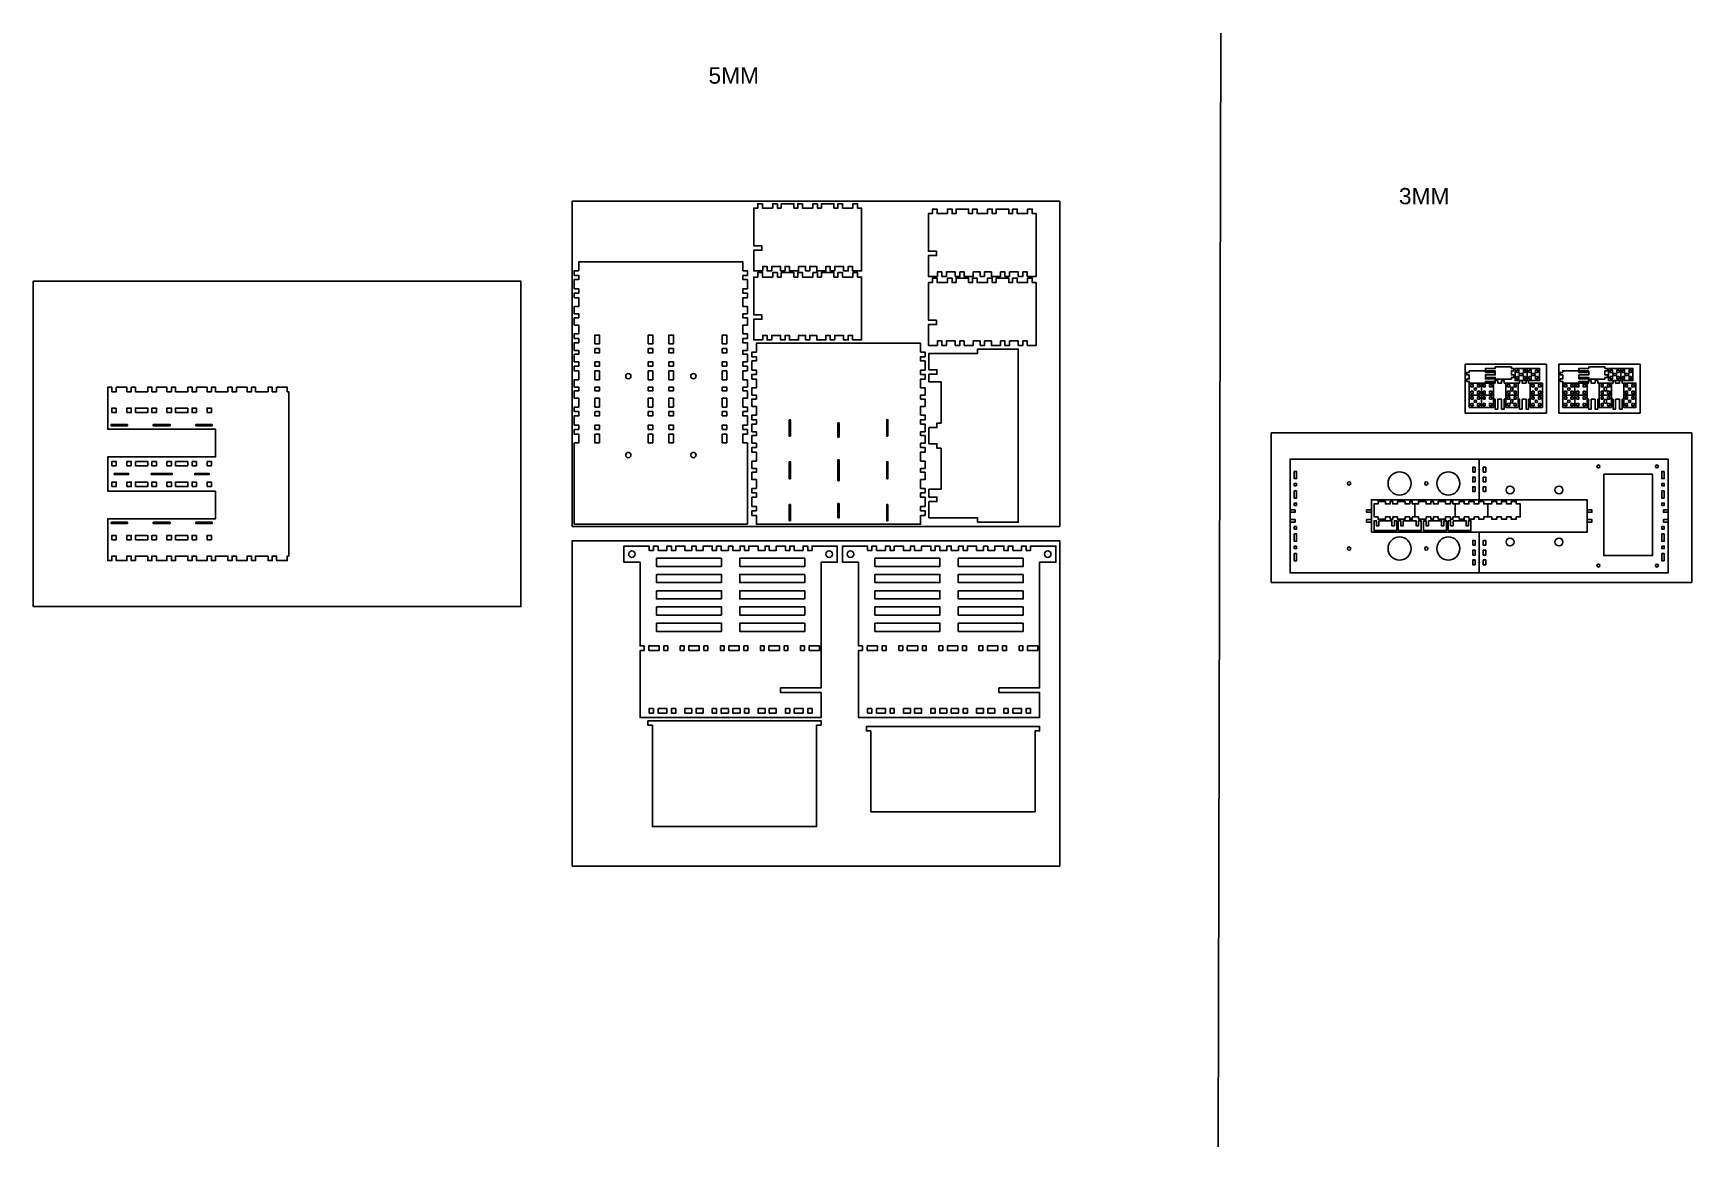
# Model space of a CAD drawing. Header units: millimetres. Extents: x 196 to 2236, y -345 to 1024.
import ezdxf

# ---------------------------------------------------------------- set-up
doc = ezdxf.new("R2010")
doc.units = ezdxf.units.MM
doc.styles.get("Standard").update_dxf_attribs({"font": 'arial.ttf'})

msp = doc.modelspace()

# ---------------------------------------------------------------- linework, layer by layer
for p, q in [((1656.7, 1024.1), (1653.5, -345.1)), ((2236.1, 532.8), (1718.6, 532.8)), ((1718.6, 532.8), (1718.6, 348.6)), ((2236.1, 348.6), (2236.1, 532.8)), ((341.9, 492.2), (341.9, 497.7)), ((341.9, 497.7), (347.3, 497.7)), ((341.9, 492.2), (347.3, 492.2)), ((347.3, 497.7), (347.3, 492.2)), ((360.4, 492.2), (360.4, 497.7)), ((370.9, 492.2), (370.9, 497.7)), ((370.9, 497.7), (386.1, 497.7)), ((370.9, 492.2), (386.1, 492.2)), ((386.1, 497.7), (386.1, 492.2)), ((391.2, 492.2), (391.2, 497.7)), ((391.2, 497.7), (396.6, 497.7)), ((391.2, 492.2), (396.6, 492.2)), ((396.6, 497.7), (396.6, 492.2)), ((409.7, 492.2), (409.7, 497.7)), ((1974.6, 450.5), (1974.6, 500.5)), ((1895.2, 429.4), (1895.2, 445.4)), ((1945.1, 445.4), (1945.1, 429.4)), ((1985.1, 429.4), (1985.1, 445.4)), ((1974.6, 360.5), (1974.6, 410.5)), ((1718.6, 348.6), (2236.1, 348.6))]:
    msp.add_line(p, q)
for points in [[(858.7, 417.6), (1458.7, 417.6), (1458.7, 817.6), (858.7, 817.6)], [(1092.2, 762.8), (1092.2, 757.3), (1082.2, 757.3), (1082.2, 731.8), (1093.3, 731.8), (1093.3, 737.3), (1098.6, 737.3), (1098.6, 731.8), (1104.3, 731.8), (1104.3, 737.3), (1115.1, 737.3), (1115.1, 731.8), (1120.8, 731.8), (1120.8, 737.3), (1126.1, 737.3), (1126.1, 731.8), (1137.3, 731.8), (1137.3, 737.3), (1145.9, 737.3), (1145.9, 731.8), (1151.1, 731.8), (1151.1, 737.3), (1159.7, 737.3), (1159.7, 731.8), (1170.9, 731.8), (1170.9, 737.3), (1176.2, 737.3), (1176.2, 731.8), (1181.9, 731.8), (1181.9, 737.3), (1192.7, 737.3), (1192.7, 731.8), (1198.4, 731.8), (1198.4, 737.3), (1203.7, 737.3), (1203.7, 731.8), (1214.8, 731.8), (1214.8, 809), (1209.9, 809), (1209.9, 814.5), (1204.2, 814.5), (1204.2, 809), (1191.4, 809), (1191.4, 814.5), (1185.7, 814.5), (1185.7, 809), (1180.9, 809), (1180.9, 814.5), (1165.4, 814.5), (1165.4, 809), (1160.6, 809), (1160.6, 814.5), (1154.9, 814.5), (1154.9, 809), (1142.1, 809), (1142.1, 814.5), (1136.4, 814.5), (1136.4, 809), (1131.6, 809), (1131.6, 814.5), (1116.1, 814.5), (1116.1, 809), (1111.3, 809), (1111.3, 814.5), (1105.6, 814.5), (1105.6, 809), (1092.8, 809), (1092.8, 814.5), (1087.1, 814.5), (1087.1, 809), (1082.2, 809), (1082.2, 762.8)], [(1307.1, 756.1), (1307.1, 750.6), (1297.1, 750.6), (1297.1, 725.1), (1308.2, 725.1), (1308.2, 730.6), (1313.5, 730.6), (1313.5, 725.1), (1319.2, 725.1), (1319.2, 730.6), (1330, 730.6), (1330, 725.1), (1335.7, 725.1), (1335.7, 730.6), (1341, 730.6), (1341, 725.1), (1352.2, 725.1), (1352.2, 730.6), (1360.8, 730.6), (1360.8, 725.1), (1366, 725.1), (1366, 730.6), (1374.6, 730.6), (1374.6, 725.1), (1385.8, 725.1), (1385.8, 730.6), (1391.1, 730.6), (1391.1, 725.1), (1396.8, 725.1), (1396.8, 730.6), (1407.6, 730.6), (1407.6, 725.1), (1413.3, 725.1), (1413.3, 730.6), (1418.6, 730.6), (1418.6, 725.1), (1429.7, 725.1), (1429.7, 802.3), (1424.8, 802.3), (1424.8, 807.8), (1419.1, 807.8), (1419.1, 802.3), (1406.3, 802.3), (1406.3, 807.8), (1400.6, 807.8), (1400.6, 802.3), (1395.8, 802.3), (1395.8, 807.8), (1380.3, 807.8), (1380.3, 802.3), (1375.5, 802.3), (1375.5, 807.8), (1369.8, 807.8), (1369.8, 802.3), (1357, 802.3), (1357, 807.8), (1351.3, 807.8), (1351.3, 802.3), (1346.5, 802.3), (1346.5, 807.8), (1331, 807.8), (1331, 802.3), (1326.2, 802.3), (1326.2, 807.8), (1320.5, 807.8), (1320.5, 802.3), (1307.7, 802.3), (1307.7, 807.8), (1302, 807.8), (1302, 802.3), (1297.1, 802.3), (1297.1, 756.1)], [(1074.4, 420.4), (1074.4, 520.4), (1068.9, 520.4), (1068.9, 531.3), (1074.4, 531.3), (1074.4, 537), (1068.9, 537), (1068.9, 542.3), (1074.4, 542.3), (1074.4, 553.5), (1068.9, 553.5), (1068.9, 558.8), (1074.4, 558.8), (1074.4, 564.5), (1068.9, 564.5), (1068.9, 575.3), (1074.4, 575.3), (1074.4, 584.3), (1068.9, 584.3), (1068.9, 589.1), (1074.4, 589.1), (1074.4, 598.1), (1068.9, 598.1), (1068.9, 608.9), (1074.4, 608.9), (1074.4, 614.6), (1068.9, 614.6), (1068.9, 619.9), (1074.4, 619.9), (1074.4, 629.3), (1068.9, 629.3), (1068.9, 634.1), (1074.4, 634.1), (1074.4, 643.5), (1068.9, 643.5), (1068.9, 648.8), (1074.4, 648.8), (1074.4, 654.5), (1068.9, 654.5), (1068.9, 665.3), (1074.4, 665.3), (1074.4, 674.3), (1068.9, 674.3), (1068.9, 679.1), (1074.4, 679.1), (1074.4, 688.1), (1068.9, 688.1), (1068.9, 698.9), (1074.4, 698.9), (1074.4, 704.6), (1068.9, 704.6), (1068.9, 709.9), (1074.4, 709.9), (1074.4, 721.1), (1068.9, 721.1), (1068.9, 726.4), (1074.4, 726.4), (1074.4, 732.1), (1068.9, 732.1), (1068.9, 743), (866.9, 743), (866.9, 732.1), (861.4, 732.1), (861.4, 726.4), (866.9, 726.4), (866.9, 721.1), (861.4, 721.1), (861.4, 709.9), (866.9, 709.9), (866.9, 704.6), (861.4, 704.6), (861.4, 698.9), (866.9, 698.9), (866.9, 688.1), (861.4, 688.1), (861.4, 679.1), (866.9, 679.1), (866.9, 674.3), (861.4, 674.3), (861.4, 665.3), (866.9, 665.3), (866.9, 654.5), (861.4, 654.5), (861.4, 648.8), (866.9, 648.8), (866.9, 643.5), (861.4, 643.5), (861.4, 634.1), (866.9, 634.1), (866.9, 629.3), (861.4, 629.3), (861.4, 619.9), (866.9, 619.9), (866.9, 614.6), (861.4, 614.6), (861.4, 608.9), (866.9, 608.9), (866.9, 598.1), (861.4, 598.1), (861.4, 589.1), (866.9, 589.1), (866.9, 584.3), (861.4, 584.3), (861.4, 575.3), (866.9, 575.3), (866.9, 564.5), (861.4, 564.5), (861.4, 558.8), (866.9, 558.8), (866.9, 553.5), (861.4, 553.5), (861.4, 542.3), (866.9, 542.3), (866.9, 537), (861.4, 537), (861.4, 531.3), (866.9, 531.3), (866.9, 520.4), (861.4, 520.4), (861.4, 420.4)], [(195.8, 319.2), (795.8, 319.2), (795.8, 719.2), (195.8, 719.2)], [(1092.2, 678), (1092.2, 672.5), (1082.2, 672.5), (1082.2, 647), (1093.3, 647), (1093.3, 652.5), (1098.6, 652.5), (1098.6, 647), (1104.3, 647), (1104.3, 652.5), (1115.1, 652.5), (1115.1, 647), (1120.8, 647), (1120.8, 652.5), (1126.1, 652.5), (1126.1, 647), (1137.3, 647), (1137.3, 652.5), (1145.9, 652.5), (1145.9, 647), (1151.1, 647), (1151.1, 652.5), (1159.7, 652.5), (1159.7, 647), (1170.9, 647), (1170.9, 652.5), (1176.2, 652.5), (1176.2, 647), (1181.9, 647), (1181.9, 652.5), (1192.7, 652.5), (1192.7, 647), (1198.4, 647), (1198.4, 652.5), (1203.7, 652.5), (1203.7, 647), (1214.8, 647), (1214.8, 724.2), (1209.9, 724.2), (1209.9, 729.7), (1204.2, 729.7), (1204.2, 724.2), (1191.4, 724.2), (1191.4, 729.7), (1185.7, 729.7), (1185.7, 724.2), (1180.9, 724.2), (1180.9, 729.7), (1165.4, 729.7), (1165.4, 724.2), (1160.6, 724.2), (1160.6, 729.7), (1154.9, 729.7), (1154.9, 724.2), (1142.1, 724.2), (1142.1, 729.7), (1136.4, 729.7), (1136.4, 724.2), (1131.6, 724.2), (1131.6, 729.7), (1116.1, 729.7), (1116.1, 724.2), (1111.3, 724.2), (1111.3, 729.7), (1105.6, 729.7), (1105.6, 724.2), (1092.8, 724.2), (1092.8, 729.7), (1087.1, 729.7), (1087.1, 724.2), (1082.2, 724.2), (1082.2, 678)], [(1307.1, 671.3), (1307.1, 665.8), (1297.1, 665.8), (1297.1, 640.3), (1308.2, 640.3), (1308.2, 645.8), (1313.5, 645.8), (1313.5, 640.3), (1319.2, 640.3), (1319.2, 645.8), (1330, 645.8), (1330, 640.3), (1335.7, 640.3), (1335.7, 645.8), (1341, 645.8), (1341, 640.3), (1352.2, 640.3), (1352.2, 645.8), (1360.8, 645.8), (1360.8, 640.3), (1366, 640.3), (1366, 645.8), (1374.6, 645.8), (1374.6, 640.3), (1385.8, 640.3), (1385.8, 645.8), (1391.1, 645.8), (1391.1, 640.3), (1396.8, 640.3), (1396.8, 645.8), (1407.6, 645.8), (1407.6, 640.3), (1413.3, 640.3), (1413.3, 645.8), (1418.6, 645.8), (1418.6, 640.3), (1429.7, 640.3), (1429.7, 717.5), (1424.8, 717.5), (1424.8, 723), (1419.1, 723), (1419.1, 717.5), (1406.3, 717.5), (1406.3, 723), (1400.6, 723), (1400.6, 717.5), (1395.8, 717.5), (1395.8, 723), (1380.3, 723), (1380.3, 717.5), (1375.5, 717.5), (1375.5, 723), (1369.8, 723), (1369.8, 717.5), (1357, 717.5), (1357, 723), (1351.3, 723), (1351.3, 717.5), (1346.5, 717.5), (1346.5, 723), (1331, 723), (1331, 717.5), (1326.2, 717.5), (1326.2, 723), (1320.5, 723), (1320.5, 717.5), (1307.7, 717.5), (1307.7, 723), (1302, 723), (1302, 717.5), (1297.1, 717.5), (1297.1, 671.3)], [(886.9, 642.1), (892.4, 642.1), (892.4, 653), (886.9, 653)], [(952.4, 642.1), (957.9, 642.1), (957.9, 653), (952.4, 653)], [(977.9, 642.1), (983.4, 642.1), (983.4, 653), (977.9, 653)], [(1043.4, 642.1), (1048.9, 642.1), (1048.9, 653), (1043.4, 653)], [(886.9, 636.4), (892.4, 636.4), (892.4, 631.1), (886.9, 631.1)], [(952.4, 636.4), (957.9, 636.4), (957.9, 631.1), (952.4, 631.1)], [(977.9, 636.4), (983.4, 636.4), (983.4, 631.1), (977.9, 631.1)], [(1043.4, 636.4), (1048.9, 636.4), (1048.9, 631.1), (1043.4, 631.1)], [(1293, 431.3), (1287.5, 431.3), (1287.5, 420.4), (1085.5, 420.4), (1085.5, 431.3), (1080, 431.3), (1080, 437), (1085.5, 437), (1085.5, 442.3), (1080, 442.3), (1080, 453.5), (1085.5, 453.5), (1085.5, 458.8), (1080, 458.8), (1080, 464.5), (1085.5, 464.5), (1085.5, 475.3), (1080, 475.3), (1080, 484.3), (1085.5, 484.3), (1085.5, 489.1), (1080, 489.1), (1080, 498.1), (1085.5, 498.1), (1085.5, 508.9), (1080, 508.9), (1080, 514.6), (1085.5, 514.6), (1085.5, 519.9), (1080, 519.9), (1080, 529.3), (1085.5, 529.3), (1085.5, 534.1), (1080, 534.1), (1080, 543.5), (1085.5, 543.5), (1085.5, 548.8), (1080, 548.8), (1080, 554.5), (1085.5, 554.5), (1085.5, 565.3), (1080, 565.3), (1080, 574.3), (1085.5, 574.3), (1085.5, 579.1), (1080, 579.1), (1080, 588.1), (1085.5, 588.1), (1085.5, 598.9), (1080, 598.9), (1080, 604.6), (1085.5, 604.6), (1085.5, 609.9), (1080, 609.9), (1080, 621.1), (1085.5, 621.1), (1085.5, 626.4), (1080, 626.4), (1080, 632.1), (1085.5, 632.1), (1085.5, 643), (1287.5, 643), (1287.5, 632.1), (1293, 632.1), (1293, 626.4), (1287.5, 626.4), (1287.5, 621.1), (1293, 621.1), (1293, 609.9), (1287.5, 609.9), (1287.5, 604.6), (1293, 604.6), (1293, 598.9), (1287.5, 598.9), (1287.5, 588.1), (1293, 588.1), (1293, 579.1), (1287.5, 579.1), (1287.5, 574.3), (1293, 574.3), (1293, 565.3), (1287.5, 565.3), (1287.5, 554.5), (1293, 554.5), (1293, 548.8), (1287.5, 548.8), (1287.5, 543.5), (1293, 543.5), (1293, 534.1), (1287.5, 534.1), (1287.5, 529.3), (1293, 529.3), (1293, 519.9), (1287.5, 519.9), (1287.5, 514.6), (1293, 514.6), (1293, 508.9), (1287.5, 508.9), (1287.5, 498.1), (1293, 498.1), (1293, 489.1), (1287.5, 489.1), (1287.5, 484.3), (1293, 484.3), (1293, 475.3), (1287.5, 475.3), (1287.5, 464.5), (1293, 464.5), (1293, 458.8), (1287.5, 458.8), (1287.5, 453.5), (1293, 453.5), (1293, 442.3), (1287.5, 442.3), (1287.5, 437), (1293, 437)], [(1297.6, 539.3), (1297.6, 519.3), (1307.6, 519.3), (1307.6, 513.8), (1312.6, 513.8), (1312.6, 463.3), (1297.6, 463.3), (1297.6, 453.8), (1307.6, 453.8), (1307.6, 448.3), (1297.6, 448.3), (1297.6, 428.3), (1357.6, 428.3), (1357.6, 422.8), (1407.6, 422.8), (1407.6, 635.8), (1357.6, 635.8), (1357.6, 630.3), (1297.6, 630.3), (1297.6, 610.3), (1307.6, 610.3), (1307.6, 604.8), (1297.6, 604.8), (1297.6, 595.3), (1312.6, 595.3), (1312.6, 544.8), (1307.6, 544.8), (1307.6, 539.3)], [(886.9, 619.9), (892.4, 619.9), (892.4, 614.6), (886.9, 614.6)], [(952.4, 619.9), (957.9, 619.9), (957.9, 614.6), (952.4, 614.6)], [(977.9, 619.9), (983.4, 619.9), (983.4, 614.6), (977.9, 614.6)], [(1043.4, 619.9), (1048.9, 619.9), (1048.9, 614.6), (1043.4, 614.6)], [(2057.3, 617.1), (2057.3, 557.1), (1957.3, 557.1), (1957.3, 617.1)], [(2017.3, 608.8), (2017.3, 611.9), (2014.3, 611.9), (2014.3, 613.9), (1994.3, 613.9), (1994.3, 611.9), (1982.3, 611.9), (1982.3, 608.8), (1994.3, 608.8), (1994.3, 603.9), (1982.3, 603.9), (1982.3, 600.8), (1994.3, 600.8), (1994.3, 598.9), (2014.3, 598.9), (2014.3, 600.8), (2017.3, 600.8), (2017.3, 603.9), (2014.3, 603.9), (2014.3, 608.8)], [(2172.4, 617.1), (2172.4, 557.1), (2072.4, 557.1), (2072.4, 617.1)], [(2132.3, 608.8), (2132.3, 611.9), (2129.3, 611.9), (2129.3, 613.9), (2109.3, 613.9), (2109.3, 611.9), (2097.3, 611.9), (2097.3, 608.8), (2109.3, 608.8), (2109.3, 603.9), (2097.3, 603.9), (2097.3, 600.8), (2109.3, 600.8), (2109.3, 598.9), (2129.3, 598.9), (2129.3, 600.8), (2132.3, 600.8), (2132.3, 603.9), (2129.3, 603.9), (2129.3, 608.8)], [(886.9, 608.9), (892.4, 608.9), (892.4, 598.1), (886.9, 598.1)], [(952.4, 608.9), (957.9, 608.9), (957.9, 598.1), (952.4, 598.1)], [(977.9, 608.9), (983.4, 608.9), (983.4, 598.1), (977.9, 598.1)], [(1043.4, 608.9), (1048.9, 608.9), (1048.9, 598.1), (1043.4, 598.1)], [(1959.3, 599.1), (1959.3, 595.9), (1962.3, 595.9), (1962.3, 594), (1982.3, 594), (1982.3, 595.9), (1994.3, 595.9), (1994.3, 599.1), (1982.3, 599.1), (1982.3, 603.9), (1994.3, 603.9), (1994.3, 607.1), (1982.3, 607.1), (1982.3, 609), (1962.3, 609), (1962.3, 607.1), (1959.3, 607.1), (1959.3, 603.9), (1962.3, 603.9), (1962.3, 599.1)], [(1962.3, 594), (1962.3, 579), (1977.3, 579), (1977.3, 594)], [(1964.3, 589.2), (1964.3, 592), (1967.1, 592), (1967.1, 589.2)], [(1975.2, 592), (1975.2, 589.2), (1972.4, 589.2), (1972.4, 592)], [(1977.3, 594), (1977.3, 579), (1992.3, 579), (1992.3, 594)], [(1979.3, 589.2), (1979.3, 592), (1982.1, 592), (1982.1, 589.2)], [(1990.2, 592), (1990.2, 589.2), (1987.4, 589.2), (1987.4, 592)], [(1997.3, 597), (1994.2, 597), (1994.2, 594), (1992.3, 594), (1992.3, 574), (1994.2, 574), (1994.2, 562), (1997.3, 562), (1997.3, 574), (2002.2, 574), (2002.2, 562), (2005.3, 562), (2005.3, 574), (2007.3, 574), (2007.3, 594), (2005.3, 594), (2005.3, 597), (2002.2, 597), (2002.2, 594), (1997.3, 594)], [(2007.3, 579), (2022.3, 579), (2022.3, 594), (2007.3, 594)], [(2012.1, 589.2), (2009.3, 589.2), (2009.3, 592), (2012.1, 592)], [(2017.4, 592), (2020.2, 592), (2020.2, 589.2), (2017.4, 589.2)], [(2018.7, 612), (2018.7, 597), (2033.7, 597), (2033.7, 612)], [(2020.7, 610), (2023.5, 610), (2023.5, 607.1), (2020.7, 607.1)], [(2020.7, 601.9), (2023.5, 601.9), (2023.5, 599.1), (2020.7, 599.1)], [(2027.3, 597), (2024.2, 597), (2024.2, 594), (2022.3, 594), (2022.3, 574), (2024.2, 574), (2024.2, 562), (2027.3, 562), (2027.3, 574), (2032.2, 574), (2032.2, 562), (2035.3, 562), (2035.3, 574), (2037.3, 574), (2037.3, 594), (2035.3, 594), (2035.3, 597), (2032.2, 597), (2032.2, 594), (2027.3, 594)], [(2028.9, 607.1), (2028.9, 610), (2031.6, 610), (2031.6, 607.1)], [(2031.6, 601.9), (2031.6, 599.1), (2028.9, 599.1), (2028.9, 601.9)], [(2033.7, 612), (2033.7, 597), (2048.7, 597), (2048.7, 612)], [(2035.7, 610), (2038.5, 610), (2038.5, 607.1), (2035.7, 607.1)], [(2035.7, 601.9), (2038.5, 601.9), (2038.5, 599.1), (2035.7, 599.1)], [(2037.3, 594), (2037.3, 579), (2052.3, 579), (2052.3, 594)], [(2039.3, 589.2), (2039.3, 592), (2042.1, 592), (2042.1, 589.2)], [(2043.9, 607.1), (2043.9, 610), (2046.6, 610), (2046.6, 607.1)], [(2046.6, 601.9), (2046.6, 599.1), (2043.9, 599.1), (2043.9, 601.9)], [(2050.2, 592), (2050.2, 589.2), (2047.4, 589.2), (2047.4, 592)], [(2074.3, 599.1), (2074.3, 595.9), (2077.3, 595.9), (2077.3, 594), (2097.3, 594), (2097.3, 595.9), (2109.3, 595.9), (2109.3, 599.1), (2097.3, 599.1), (2097.3, 603.9), (2109.3, 603.9), (2109.3, 607.1), (2097.3, 607.1), (2097.3, 609), (2077.3, 609), (2077.3, 607.1), (2074.3, 607.1), (2074.3, 603.9), (2077.3, 603.9), (2077.3, 599.1)], [(2077.3, 594), (2077.3, 579), (2092.3, 579), (2092.3, 594)], [(2079.4, 589.2), (2079.4, 592), (2082.2, 592), (2082.2, 589.2)], [(2090.3, 592), (2090.3, 589.2), (2087.4, 589.2), (2087.4, 592)], [(2092.3, 594), (2092.3, 579), (2107.3, 579), (2107.3, 594)], [(2094.4, 589.2), (2094.4, 592), (2097.2, 592), (2097.2, 589.2)], [(2105.3, 592), (2105.3, 589.2), (2102.4, 589.2), (2102.4, 592)], [(2112.4, 597), (2109.2, 597), (2109.2, 594), (2107.3, 594), (2107.3, 574), (2109.2, 574), (2109.2, 562), (2112.4, 562), (2112.4, 574), (2117.2, 574), (2117.2, 562), (2120.4, 562), (2120.4, 574), (2122.3, 574), (2122.3, 594), (2120.4, 594), (2120.4, 597), (2117.2, 597), (2117.2, 594), (2112.4, 594)], [(2122.3, 579), (2137.3, 579), (2137.3, 594), (2122.3, 594)], [(2127.2, 589.2), (2124.4, 589.2), (2124.4, 592), (2127.2, 592)], [(2132.4, 592), (2135.3, 592), (2135.3, 589.2), (2132.4, 589.2)], [(2133.7, 612), (2133.7, 597), (2148.7, 597), (2148.7, 612)], [(2135.8, 610), (2138.5, 610), (2138.5, 607.1), (2135.8, 607.1)], [(2135.8, 601.9), (2138.5, 601.9), (2138.5, 599.1), (2135.8, 599.1)], [(2142.4, 597), (2139.2, 597), (2139.2, 594), (2137.3, 594), (2137.3, 574), (2139.2, 574), (2139.2, 562), (2142.4, 562), (2142.4, 574), (2147.2, 574), (2147.2, 562), (2150.4, 562), (2150.4, 574), (2152.3, 574), (2152.3, 594), (2150.4, 594), (2150.4, 597), (2147.2, 597), (2147.2, 594), (2142.4, 594)], [(2143.9, 607.1), (2143.9, 610), (2146.7, 610), (2146.7, 607.1)], [(2146.7, 601.9), (2146.7, 599.1), (2143.9, 599.1), (2143.9, 601.9)], [(2148.7, 612), (2148.7, 597), (2163.7, 597), (2163.7, 612)], [(2150.8, 610), (2153.5, 610), (2153.5, 607.1), (2150.8, 607.1)], [(2150.8, 601.9), (2153.5, 601.9), (2153.5, 599.1), (2150.8, 599.1)], [(2152.3, 594), (2152.3, 579), (2167.3, 579), (2167.3, 594)], [(2154.4, 589.2), (2154.4, 592), (2157.2, 592), (2157.2, 589.2)], [(2158.9, 607.1), (2158.9, 610), (2161.7, 610), (2161.7, 607.1)], [(2161.7, 601.9), (2161.7, 599.1), (2158.9, 599.1), (2158.9, 601.9)], [(2165.3, 592), (2165.3, 589.2), (2162.4, 589.2), (2162.4, 592)], [(420.1, 461.2), (287.5, 461.2), (287.5, 503.2), (420.1, 503.2), (420.1, 537.2), (287.5, 537.2), (287.5, 588.7), (292.6, 588.7), (292.6, 583.2), (298, 583.2), (298, 588.7), (311.1, 588.7), (311.1, 583.2), (316.5, 583.2), (316.5, 588.7), (321.6, 588.7), (321.6, 583.2), (336.8, 583.2), (336.8, 588.7), (341.9, 588.7), (341.9, 583.2), (347.3, 583.2), (347.3, 588.7), (360.4, 588.7), (360.4, 583.2), (365.8, 583.2), (365.8, 588.7), (370.9, 588.7), (370.9, 583.2), (386.1, 583.2), (386.1, 588.7), (391.2, 588.7), (391.2, 583.2), (396.6, 583.2), (396.6, 588.7), (409.7, 588.7), (409.7, 583.2), (415.1, 583.2), (415.1, 588.7), (420.1, 588.7), (420.1, 583.2), (435.4, 583.2), (435.4, 588.7), (440.5, 588.7), (440.5, 583.2), (445.9, 583.2), (445.9, 588.7), (459, 588.7), (459, 583.2), (464.4, 583.2), (464.4, 588.7), (469.4, 588.7), (469.4, 583.2), (484.7, 583.2), (484.7, 588.7), (489.8, 588.7), (489.8, 583.2), (495.2, 583.2), (495.2, 588.7), (508.3, 588.7), (508.3, 583.2), (510.1, 583.2), (510.1, 381.2), (508.3, 381.2), (508.3, 375.7), (495.2, 375.7), (495.2, 381.2), (489.8, 381.2), (489.8, 375.7), (484.7, 375.7), (484.7, 381.2), (469.4, 381.2), (469.4, 375.7), (464.4, 375.7), (464.4, 381.2), (459, 381.2), (459, 375.7), (445.9, 375.7), (445.9, 381.2), (440.5, 381.2), (440.5, 375.7), (435.4, 375.7), (435.4, 381.2), (420.1, 381.2), (420.1, 375.7), (415.1, 375.7), (415.1, 381.2), (409.7, 381.2), (409.7, 375.7), (396.6, 375.7), (396.6, 381.2), (391.2, 381.2), (391.2, 375.7), (386.1, 375.7), (386.1, 381.2), (370.9, 381.2), (370.9, 375.7), (365.8, 375.7), (365.8, 381.2), (360.4, 381.2), (360.4, 375.7), (347.3, 375.7), (347.3, 381.2), (341.9, 381.2), (341.9, 375.7), (336.8, 375.7), (336.8, 381.2), (321.6, 381.2), (321.6, 375.7), (316.5, 375.7), (316.5, 381.2), (311.1, 381.2), (311.1, 375.7), (298, 375.7), (298, 381.2), (292.6, 381.2), (292.6, 375.7), (287.5, 375.7), (287.5, 427.2), (420.1, 427.2)], [(886.9, 589.1), (892.4, 589.1), (892.4, 584.3), (886.9, 584.3)], [(886.9, 564.5), (892.4, 564.5), (892.4, 575.3), (886.9, 575.3)], [(952.4, 589.1), (957.9, 589.1), (957.9, 584.3), (952.4, 584.3)], [(952.4, 564.5), (957.9, 564.5), (957.9, 575.3), (952.4, 575.3)], [(977.9, 589.1), (983.4, 589.1), (983.4, 584.3), (977.9, 584.3)], [(977.9, 564.5), (983.4, 564.5), (983.4, 575.3), (977.9, 575.3)], [(1043.4, 589.1), (1048.9, 589.1), (1048.9, 584.3), (1043.4, 584.3)], [(1043.4, 564.5), (1048.9, 564.5), (1048.9, 575.3), (1043.4, 575.3)], [(1962.3, 579), (1962.3, 564), (1977.3, 564), (1977.3, 579)], [(1964.3, 583.8), (1967.1, 583.8), (1967.1, 581.1), (1964.3, 581.1)], [(1964.3, 574.2), (1964.3, 577), (1967.1, 577), (1967.1, 574.2)], [(1972.4, 583.8), (1975.2, 583.8), (1975.2, 581.1), (1972.4, 581.1)], [(1975.2, 577), (1975.2, 574.2), (1972.4, 574.2), (1972.4, 577)], [(1977.3, 579), (1977.3, 564), (1992.3, 564), (1992.3, 579)], [(1979.3, 583.8), (1982.1, 583.8), (1982.1, 581.1), (1979.3, 581.1)], [(1979.3, 574.2), (1979.3, 577), (1982.1, 577), (1982.1, 574.2)], [(1987.4, 583.8), (1990.2, 583.8), (1990.2, 581.1), (1987.4, 581.1)], [(1990.2, 577), (1990.2, 574.2), (1987.4, 574.2), (1987.4, 577)], [(2007.3, 564), (2022.3, 564), (2022.3, 579), (2007.3, 579)], [(2009.3, 581.1), (2009.3, 583.8), (2012.1, 583.8), (2012.1, 581.1)], [(2012.1, 574.2), (2009.3, 574.2), (2009.3, 577), (2012.1, 577)], [(2017.4, 581.1), (2017.4, 583.8), (2020.2, 583.8), (2020.2, 581.1)], [(2017.4, 577), (2020.2, 577), (2020.2, 574.2), (2017.4, 574.2)], [(2037.3, 579), (2037.3, 564), (2052.3, 564), (2052.3, 579)], [(2039.3, 583.8), (2042.1, 583.8), (2042.1, 581.1), (2039.3, 581.1)], [(2039.3, 574.2), (2039.3, 577), (2042.1, 577), (2042.1, 574.2)], [(2047.4, 583.8), (2050.2, 583.8), (2050.2, 581.1), (2047.4, 581.1)], [(2050.2, 577), (2050.2, 574.2), (2047.4, 574.2), (2047.4, 577)], [(2077.3, 579), (2077.3, 564), (2092.3, 564), (2092.3, 579)], [(2079.4, 583.8), (2082.2, 583.8), (2082.2, 581.1), (2079.4, 581.1)], [(2079.4, 574.2), (2079.4, 577), (2082.2, 577), (2082.2, 574.2)], [(2087.4, 583.8), (2090.3, 583.8), (2090.3, 581.1), (2087.4, 581.1)], [(2090.3, 577), (2090.3, 574.2), (2087.4, 574.2), (2087.4, 577)], [(2092.3, 579), (2092.3, 564), (2107.3, 564), (2107.3, 579)], [(2094.4, 583.8), (2097.2, 583.8), (2097.2, 581.1), (2094.4, 581.1)], [(2094.4, 574.2), (2094.4, 577), (2097.2, 577), (2097.2, 574.2)], [(2102.4, 583.8), (2105.3, 583.8), (2105.3, 581.1), (2102.4, 581.1)], [(2105.3, 577), (2105.3, 574.2), (2102.4, 574.2), (2102.4, 577)], [(2122.3, 564), (2137.3, 564), (2137.3, 579), (2122.3, 579)], [(2124.4, 581.1), (2124.4, 583.8), (2127.2, 583.8), (2127.2, 581.1)], [(2127.2, 574.2), (2124.4, 574.2), (2124.4, 577), (2127.2, 577)], [(2132.4, 581.1), (2132.4, 583.8), (2135.3, 583.8), (2135.3, 581.1)], [(2132.4, 577), (2135.3, 577), (2135.3, 574.2), (2132.4, 574.2)], [(2152.3, 579), (2152.3, 564), (2167.3, 564), (2167.3, 579)], [(2154.4, 583.8), (2157.2, 583.8), (2157.2, 581.1), (2154.4, 581.1)], [(2154.4, 574.2), (2154.4, 577), (2157.2, 577), (2157.2, 574.2)], [(2162.4, 583.8), (2165.3, 583.8), (2165.3, 581.1), (2162.4, 581.1)], [(2165.3, 577), (2165.3, 574.2), (2162.4, 574.2), (2162.4, 577)], [(298, 563.2), (292.6, 563.2), (292.6, 557.7), (298, 557.7)], [(311.1, 557.7), (316.5, 557.7), (316.5, 563.2), (311.1, 563.2)], [(321.6, 557.7), (336.8, 557.7), (336.8, 563.2), (321.6, 563.2)], [(347.3, 563.2), (341.9, 563.2), (341.9, 557.7), (347.3, 557.7)], [(360.4, 557.7), (365.8, 557.7), (365.8, 563.2), (360.4, 563.2)], [(386.1, 563.2), (370.9, 563.2), (370.9, 557.7), (386.1, 557.7)], [(396.6, 563.2), (391.2, 563.2), (391.2, 557.7), (396.6, 557.7)], [(409.7, 557.7), (415.1, 557.7), (415.1, 563.2), (409.7, 563.2)], [(886.9, 553.5), (892.4, 553.5), (892.4, 558.8), (886.9, 558.8)], [(952.4, 553.5), (957.9, 553.5), (957.9, 558.8), (952.4, 558.8)], [(977.9, 553.5), (983.4, 553.5), (983.4, 558.8), (977.9, 558.8)], [(1043.4, 553.5), (1048.9, 553.5), (1048.9, 558.8), (1043.4, 558.8)], [(1964.3, 568.8), (1967.1, 568.8), (1967.1, 566.1), (1964.3, 566.1)], [(1972.4, 568.8), (1975.2, 568.8), (1975.2, 566.1), (1972.4, 566.1)], [(1979.3, 568.8), (1982.1, 568.8), (1982.1, 566.1), (1979.3, 566.1)], [(1987.4, 568.8), (1990.2, 568.8), (1990.2, 566.1), (1987.4, 566.1)], [(2009.3, 566.1), (2009.3, 568.8), (2012.1, 568.8), (2012.1, 566.1)], [(2017.4, 566.1), (2017.4, 568.8), (2020.2, 568.8), (2020.2, 566.1)], [(2039.3, 568.8), (2042.1, 568.8), (2042.1, 566.1), (2039.3, 566.1)], [(2047.4, 568.8), (2050.2, 568.8), (2050.2, 566.1), (2047.4, 566.1)], [(2079.4, 568.8), (2082.2, 568.8), (2082.2, 566.1), (2079.4, 566.1)], [(2087.4, 568.8), (2090.3, 568.8), (2090.3, 566.1), (2087.4, 566.1)], [(2094.4, 568.8), (2097.2, 568.8), (2097.2, 566.1), (2094.4, 566.1)], [(2102.4, 568.8), (2105.3, 568.8), (2105.3, 566.1), (2102.4, 566.1)], [(2124.4, 566.1), (2124.4, 568.8), (2127.2, 568.8), (2127.2, 566.1)], [(2132.4, 566.1), (2132.4, 568.8), (2135.3, 568.8), (2135.3, 566.1)], [(2154.4, 568.8), (2157.2, 568.8), (2157.2, 566.1), (2154.4, 566.1)], [(2162.4, 568.8), (2165.3, 568.8), (2165.3, 566.1), (2162.4, 566.1)], [(291.7, 541.4), (291.7, 542.9), (311.7, 542.9), (311.7, 541.4)], [(343.4, 542.9), (364.3, 542.9), (364.3, 541.4), (343.4, 541.4)], [(415.9, 541.4), (395.9, 541.4), (395.9, 542.9), (415.9, 542.9)], [(886.9, 537), (892.4, 537), (892.4, 542.3), (886.9, 542.3)], [(892.4, 520.4), (886.9, 520.4), (886.9, 531.3), (892.4, 531.3)], [(952.4, 537), (957.9, 537), (957.9, 542.3), (952.4, 542.3)], [(957.9, 520.4), (952.4, 520.4), (952.4, 531.3), (957.9, 531.3)], [(977.9, 537), (983.4, 537), (983.4, 542.3), (977.9, 542.3)], [(983.4, 520.4), (977.9, 520.4), (977.9, 531.3), (983.4, 531.3)], [(1043.4, 537), (1048.9, 537), (1048.9, 542.3), (1043.4, 542.3)], [(1048.9, 520.4), (1043.4, 520.4), (1043.4, 531.3), (1048.9, 531.3)], [(1125.7, 548.8), (1127.2, 548.8), (1127.2, 528.8), (1125.7, 528.8)], [(1187.2, 527.4), (1185.7, 527.4), (1185.7, 545), (1187.2, 545)], [(1247.2, 528.8), (1245.7, 528.8), (1245.7, 548.8), (1247.2, 548.8)], [(298, 492.2), (292.6, 492.2), (292.6, 497.7), (298, 497.7)], [(316.5, 492.2), (311.1, 492.2), (311.1, 497.7), (316.5, 497.7)], [(321.6, 497.7), (336.8, 497.7), (336.8, 492.2), (321.6, 492.2)], [(1125.7, 497.2), (1127.2, 497.2), (1127.2, 476.3), (1125.7, 476.3)], [(1187.2, 499.6), (1187.2, 473.9), (1185.7, 473.9), (1185.7, 499.6)], [(1245.7, 476.3), (1245.7, 497.2), (1247.2, 497.2), (1247.2, 476.3)], [(2207.2, 500.5), (1742, 500.5), (1742, 360.5), (2207.2, 360.5)], [(1966.6, 484.5), (1966.6, 490.4), (1969.6, 490.4), (1969.6, 484.5)], [(1982.6, 484.5), (1982.6, 490.4), (1979.6, 490.4), (1979.6, 484.5)], [(292.6, 466.7), (298, 466.7), (298, 472.2), (292.6, 472.2)], [(295.5, 482.9), (313.1, 482.9), (313.1, 481.4), (295.5, 481.4)], [(311.1, 466.7), (316.5, 466.7), (316.5, 472.2), (311.1, 472.2)], [(321.6, 466.7), (336.8, 466.7), (336.8, 472.2), (321.6, 472.2)], [(341, 482.9), (366.7, 482.9), (366.7, 481.4), (341, 481.4)], [(341.9, 466.7), (347.3, 466.7), (347.3, 472.2), (341.9, 472.2)], [(360.4, 466.7), (365.8, 466.7), (365.8, 472.2), (360.4, 472.2)], [(370.9, 466.7), (386.1, 466.7), (386.1, 472.2), (370.9, 472.2)], [(391.2, 466.7), (396.6, 466.7), (396.6, 472.2), (391.2, 472.2)], [(394.5, 482.9), (412.1, 482.9), (412.1, 481.4), (394.5, 481.4)], [(409.7, 466.7), (415.1, 466.7), (415.1, 472.2), (409.7, 472.2)], [(1747, 485.4), (1747, 476.5), (1750, 476.5), (1750, 485.4)], [(1750, 467.5), (1750, 470.4), (1747, 470.4), (1747, 467.5)], [(1969.6, 472.5), (1969.6, 478.4), (1966.6, 478.4), (1966.6, 472.5)], [(1979.6, 472.5), (1979.6, 478.4), (1982.6, 478.4), (1982.6, 472.5)], [(2127.8, 481.8), (2187.8, 481.8), (2187.8, 381.8), (2127.8, 381.8)], [(2202.2, 485.4), (2202.2, 476.5), (2199.2, 476.5), (2199.2, 485.4)], [(2199.2, 467.5), (2199.2, 470.4), (2202.2, 470.4), (2202.2, 467.5)], [(1747, 452.5), (1747, 461.4), (1750, 461.4), (1750, 452.5)], [(1842, 410.5), (1842, 450.5), (2107.2, 450.5), (2107.2, 410.5)], [(1969.6, 460.5), (1969.6, 466.4), (1966.6, 466.4), (1966.6, 460.5)], [(1979.6, 460.5), (1979.6, 466.4), (1982.6, 466.4), (1982.6, 460.5)], [(2202.2, 452.5), (2202.2, 461.4), (2199.2, 461.4), (2199.2, 452.5)], [(1125.7, 444.6), (1127.2, 444.6), (1127.2, 424.6), (1125.7, 424.6)], [(1187.2, 428.4), (1185.7, 428.4), (1185.7, 446), (1187.2, 446)], [(1247.2, 444.6), (1247.2, 424.6), (1245.7, 424.6), (1245.7, 444.6)], [(1750, 443.5), (1750, 446.4), (1747, 446.4), (1747, 443.5)], [(2002, 426.4), (2002, 429.4), (1996.2, 429.4), (1996.2, 426.4), (1990, 426.4), (1990, 429.4), (1980.2, 429.4), (1980.2, 426.4), (1974, 426.4), (1974, 429.4), (1968.2, 429.4), (1968.2, 426.4), (1962, 426.4), (1962, 429.4), (1956.2, 429.4), (1956.2, 426.4), (1950, 426.4), (1950, 429.4), (1942.2, 429.4), (1942.2, 426.4), (1939.1, 426.4), (1939.1, 429.4), (1933.2, 429.4), (1933.2, 426.4), (1924.1, 426.4), (1924.1, 429.4), (1918.2, 429.4), (1918.2, 426.4), (1915.1, 426.4), (1915.1, 429.4), (1909.2, 429.4), (1909.2, 426.4), (1900.1, 426.4), (1900.1, 429.4), (1892.3, 429.4), (1892.3, 426.4), (1889.2, 426.4), (1889.2, 429.4), (1883.3, 429.4), (1883.3, 426.4), (1874.2, 426.4), (1874.2, 429.4), (1868.3, 429.4), (1868.3, 426.4), (1865.2, 426.4), (1865.2, 429.4), (1859.3, 429.4), (1859.3, 426.4), (1850.2, 426.4), (1850.2, 429.4), (1845.2, 429.4), (1845.2, 445.4), (1850.2, 445.4), (1850.2, 448.4), (1859.3, 448.4), (1859.3, 445.4), (1865.2, 445.4), (1865.2, 448.4), (1868.3, 448.4), (1868.3, 445.4), (1874.2, 445.4), (1874.2, 448.4), (1883.3, 448.4), (1883.3, 445.4), (1889.2, 445.4), (1889.2, 448.4), (1892.3, 448.4), (1892.3, 445.4), (1900.1, 445.4), (1900.1, 448.4), (1909.2, 448.4), (1909.2, 445.4), (1915.1, 445.4), (1915.1, 448.4), (1918.2, 448.4), (1918.2, 445.4), (1924.1, 445.4), (1924.1, 448.4), (1933.2, 448.4), (1933.2, 445.4), (1939.1, 445.4), (1939.1, 448.4), (1942.2, 448.4), (1942.2, 445.4), (1950, 445.4), (1950, 448.4), (1956.2, 448.4), (1956.2, 445.4), (1962, 445.4), (1962, 448.4), (1968.2, 448.4), (1968.2, 445.4), (1974, 445.4), (1974, 448.4), (1980.2, 448.4), (1980.2, 445.4), (1990, 445.4), (1990, 448.4), (1996.2, 448.4), (1996.2, 445.4), (2002, 445.4), (2002, 448.4), (2008.2, 448.4), (2008.2, 445.4), (2014, 445.4), (2014, 448.4), (2020.2, 448.4), (2020.2, 445.4), (2025.1, 445.4), (2025.1, 429.4), (2020.2, 429.4), (2020.2, 426.4), (2014, 426.4), (2014, 429.4), (2008.2, 429.4), (2008.2, 426.4)], [(2199.2, 443.5), (2199.2, 446.4), (2202.2, 446.4), (2202.2, 443.5)], [(291.7, 422.9), (311.7, 422.9), (311.7, 421.4), (291.7, 421.4)], [(364.3, 421.4), (343.4, 421.4), (343.4, 422.9), (364.3, 422.9)], [(415.9, 422.9), (415.9, 421.4), (395.9, 421.4), (395.9, 422.9)], [(1750, 417.4), (1750, 414.5), (1747, 414.5), (1747, 417.4)], [(1747, 408.4), (1747, 399.5), (1750, 399.5), (1750, 408.4)], [(1851.2, 424.6), (1851.2, 418.6), (1848.2, 418.6), (1848.2, 424.6), (1845.2, 424.6), (1845.2, 412.6), (1873.2, 412.6), (1873.2, 424.6), (1870.2, 424.6), (1870.2, 418.6), (1867.2, 418.6), (1867.2, 424.6)], [(1881, 424.6), (1881, 418.6), (1878, 418.6), (1878, 424.6), (1875, 424.6), (1875, 412.6), (1903, 412.6), (1903, 424.6), (1900, 424.6), (1900, 418.6), (1897, 418.6), (1897, 424.6)], [(1912.2, 424.6), (1912.2, 418.6), (1909.2, 418.6), (1909.2, 424.6), (1906.2, 424.6), (1906.2, 412.6), (1934.2, 412.6), (1934.2, 424.6), (1931.2, 424.6), (1931.2, 418.6), (1928.2, 418.6), (1928.2, 424.6)], [(1942.4, 424.6), (1942.4, 418.6), (1939.4, 418.6), (1939.4, 424.6), (1936.4, 424.6), (1936.4, 412.6), (1964.4, 412.6), (1964.4, 424.6), (1961.4, 424.6), (1961.4, 418.6), (1958.4, 418.6), (1958.4, 424.6)], [(2199.2, 417.4), (2199.2, 414.5), (2202.2, 414.5), (2202.2, 417.4)], [(2202.2, 408.4), (2202.2, 399.5), (2199.2, 399.5), (2199.2, 408.4)], [(298, 406.7), (292.6, 406.7), (292.6, 401.2), (298, 401.2)], [(311.1, 401.2), (316.5, 401.2), (316.5, 406.7), (311.1, 406.7)], [(321.6, 401.2), (336.8, 401.2), (336.8, 406.7), (321.6, 406.7)], [(347.3, 406.7), (341.9, 406.7), (341.9, 401.2), (347.3, 401.2)], [(360.4, 401.2), (365.8, 401.2), (365.8, 406.7), (360.4, 406.7)], [(386.1, 406.7), (370.9, 406.7), (370.9, 401.2), (386.1, 401.2)], [(396.6, 406.7), (391.2, 406.7), (391.2, 401.2), (396.6, 401.2)], [(409.7, 401.2), (415.1, 401.2), (415.1, 406.7), (409.7, 406.7)], [(858.7, 0), (1458.7, 0), (1458.7, 400), (858.7, 400)], [(942.4, 265.3), (942.4, 182.6), (1165, 182.6), (1165, 213.6), (1115, 213.6), (1115, 219.1), (1165, 219.1), (1165, 373.6), (1185, 373.6), (1185, 393.6), (1153.9, 393.6), (1153.9, 388.1), (1148.6, 388.1), (1148.6, 393.6), (1142.9, 393.6), (1142.9, 388.1), (1132.1, 388.1), (1132.1, 393.6), (1126.4, 393.6), (1126.4, 388.1), (1121.1, 388.1), (1121.1, 393.6), (1109.9, 393.6), (1109.9, 388.1), (1101.3, 388.1), (1101.3, 393.6), (1096.1, 393.6), (1096.1, 388.1), (1087.5, 388.1), (1087.5, 393.6), (1076.3, 393.6), (1076.3, 388.1), (1071, 388.1), (1071, 393.6), (1065.3, 393.6), (1065.3, 388.1), (1056.3, 388.1), (1056.3, 393.6), (1051.1, 393.6), (1051.1, 388.1), (1042.1, 388.1), (1042.1, 393.6), (1036.4, 393.6), (1036.4, 388.1), (1031.1, 388.1), (1031.1, 393.6), (1019.9, 393.6), (1019.9, 388.1), (1011.3, 388.1), (1011.3, 393.6), (1006.1, 393.6), (1006.1, 388.1), (997.5, 388.1), (997.5, 393.6), (986.3, 393.6), (986.3, 388.1), (981, 388.1), (981, 393.6), (975.3, 393.6), (975.3, 388.1), (964.5, 388.1), (964.5, 393.6), (958.8, 393.6), (958.8, 388.1), (953.5, 388.1), (953.5, 393.6), (922.4, 393.6), (922.4, 373.6), (942.4, 373.6), (942.4, 270.8), (947.3, 270.8), (947.3, 265.3)], [(1211.2, 265.3), (1211.2, 182.6), (1433.8, 182.6), (1433.8, 213.6), (1383.8, 213.6), (1383.8, 219.1), (1433.8, 219.1), (1433.8, 373.6), (1453.8, 373.6), (1453.8, 393.6), (1422.7, 393.6), (1422.7, 388.1), (1417.4, 388.1), (1417.4, 393.6), (1411.7, 393.6), (1411.7, 388.1), (1400.9, 388.1), (1400.9, 393.6), (1395.2, 393.6), (1395.2, 388.1), (1389.9, 388.1), (1389.9, 393.6), (1378.7, 393.6), (1378.7, 388.1), (1370.1, 388.1), (1370.1, 393.6), (1364.9, 393.6), (1364.9, 388.1), (1356.3, 388.1), (1356.3, 393.6), (1345.1, 393.6), (1345.1, 388.1), (1339.8, 388.1), (1339.8, 393.6), (1334.1, 393.6), (1334.1, 388.1), (1325.1, 388.1), (1325.1, 393.6), (1319.9, 393.6), (1319.9, 388.1), (1310.9, 388.1), (1310.9, 393.6), (1305.2, 393.6), (1305.2, 388.1), (1299.9, 388.1), (1299.9, 393.6), (1288.7, 393.6), (1288.7, 388.1), (1280.1, 388.1), (1280.1, 393.6), (1274.9, 393.6), (1274.9, 388.1), (1266.3, 388.1), (1266.3, 393.6), (1255.1, 393.6), (1255.1, 388.1), (1249.8, 388.1), (1249.8, 393.6), (1244.1, 393.6), (1244.1, 388.1), (1233.3, 388.1), (1233.3, 393.6), (1227.6, 393.6), (1227.6, 388.1), (1222.3, 388.1), (1222.3, 393.6), (1191.2, 393.6), (1191.2, 373.6), (1211.2, 373.6), (1211.2, 270.8), (1216.1, 270.8), (1216.1, 265.3)], [(1750, 393.4), (1750, 390.5), (1747, 390.5), (1747, 393.4)], [(1966.6, 394.5), (1966.6, 400.4), (1969.6, 400.4), (1969.6, 394.5)], [(1969.6, 382.5), (1969.6, 388.4), (1966.6, 388.4), (1966.6, 382.5)], [(1982.6, 394.5), (1982.6, 400.4), (1979.6, 400.4), (1979.6, 394.5)], [(1979.6, 382.5), (1979.6, 388.4), (1982.6, 388.4), (1982.6, 382.5)], [(2199.2, 393.4), (2199.2, 390.5), (2202.2, 390.5), (2202.2, 393.4)], [(962.4, 378.6), (1042.4, 378.6), (1042.4, 368.6), (962.4, 368.6)], [(1145, 378.6), (1065, 378.6), (1065, 368.6), (1145, 368.6)], [(1231.2, 378.6), (1311.2, 378.6), (1311.2, 368.6), (1231.2, 368.6)], [(1413.8, 378.6), (1333.8, 378.6), (1333.8, 368.6), (1413.8, 368.6)], [(1747, 375.5), (1747, 384.3), (1750, 384.3), (1750, 375.5)], [(1969.6, 370.5), (1969.6, 376.4), (1966.6, 376.4), (1966.6, 370.5)], [(1979.6, 370.5), (1979.6, 376.4), (1982.6, 376.4), (1982.6, 370.5)], [(2202.2, 375.5), (2202.2, 384.3), (2199.2, 384.3), (2199.2, 375.5)], [(962.4, 358.6), (1042.4, 358.6), (1042.4, 348.6), (962.4, 348.6)], [(1145, 358.6), (1065, 358.6), (1065, 348.6), (1145, 348.6)], [(1231.2, 358.6), (1311.2, 358.6), (1311.2, 348.6), (1231.2, 348.6)], [(1413.8, 358.6), (1333.8, 358.6), (1333.8, 348.6), (1413.8, 348.6)], [(962.4, 338.6), (1042.4, 338.6), (1042.4, 328.6), (962.4, 328.6)], [(1145, 338.6), (1065, 338.6), (1065, 328.6), (1145, 328.6)], [(1231.2, 338.6), (1311.2, 338.6), (1311.2, 328.6), (1231.2, 328.6)], [(1413.8, 338.6), (1333.8, 338.6), (1333.8, 328.6), (1413.8, 328.6)], [(962.4, 318.6), (1042.4, 318.6), (1042.4, 308.6), (962.4, 308.6)], [(1145, 318.6), (1065, 318.6), (1065, 308.6), (1145, 308.6)], [(1231.2, 318.6), (1311.2, 318.6), (1311.2, 308.6), (1231.2, 308.6)], [(1413.8, 318.6), (1333.8, 318.6), (1333.8, 308.6), (1413.8, 308.6)], [(962.4, 298.6), (1042.4, 298.6), (1042.4, 288.6), (962.4, 288.6)], [(1145, 298.6), (1065, 298.6), (1065, 288.6), (1145, 288.6)], [(1231.2, 298.6), (1311.2, 298.6), (1311.2, 288.6), (1231.2, 288.6)], [(1413.8, 298.6), (1333.8, 298.6), (1333.8, 288.6), (1413.8, 288.6)], [(953, 265.3), (953, 270.8), (965.8, 270.8), (965.8, 265.3)], [(971.5, 265.3), (971.5, 270.8), (976.3, 270.8), (976.3, 265.3)], [(996.6, 265.3), (996.6, 270.8), (991.8, 270.8), (991.8, 265.3)], [(1002.3, 265.3), (1002.3, 270.8), (1015.1, 270.8), (1015.1, 265.3)], [(1020.8, 265.3), (1020.8, 270.8), (1025.6, 270.8), (1025.6, 265.3)], [(1041.1, 270.8), (1041.1, 265.3), (1045.9, 265.3), (1045.9, 270.8)], [(1064.4, 265.3), (1064.4, 270.8), (1051.6, 270.8), (1051.6, 265.3)], [(1070.1, 265.3), (1070.1, 270.8), (1075, 270.8), (1075, 265.3)], [(1090.4, 270.8), (1090.4, 265.3), (1095.2, 265.3), (1095.2, 270.8)], [(1113.7, 265.3), (1113.7, 270.8), (1100.9, 270.8), (1100.9, 265.3)], [(1119.4, 265.3), (1119.4, 270.8), (1124.3, 270.8), (1124.3, 265.3)], [(1139.7, 270.8), (1139.7, 265.3), (1144.5, 265.3), (1144.5, 270.8)], [(1163, 265.3), (1163, 270.8), (1150.2, 270.8), (1150.2, 265.3)], [(1221.8, 265.3), (1221.8, 270.8), (1234.6, 270.8), (1234.6, 265.3)], [(1240.3, 265.3), (1240.3, 270.8), (1245.1, 270.8), (1245.1, 265.3)], [(1265.4, 265.3), (1265.4, 270.8), (1260.6, 270.8), (1260.6, 265.3)], [(1271.1, 265.3), (1271.1, 270.8), (1283.9, 270.8), (1283.9, 265.3)], [(1289.6, 265.3), (1289.6, 270.8), (1294.4, 270.8), (1294.4, 265.3)], [(1309.9, 270.8), (1309.9, 265.3), (1314.7, 265.3), (1314.7, 270.8)], [(1333.2, 265.3), (1333.2, 270.8), (1320.4, 270.8), (1320.4, 265.3)], [(1338.9, 265.3), (1338.9, 270.8), (1343.8, 270.8), (1343.8, 265.3)], [(1359.2, 270.8), (1359.2, 265.3), (1364, 265.3), (1364, 270.8)], [(1382.5, 265.3), (1382.5, 270.8), (1369.7, 270.8), (1369.7, 265.3)], [(1388.2, 265.3), (1388.2, 270.8), (1393.1, 270.8), (1393.1, 265.3)], [(1408.5, 270.8), (1408.5, 265.3), (1413.3, 265.3), (1413.3, 270.8)], [(1431.8, 265.3), (1431.8, 270.8), (1419, 270.8), (1419, 265.3)], [(958.8, 193.6), (953.5, 193.6), (953.5, 188.1), (958.8, 188.1)], [(975.3, 193.6), (964.5, 193.6), (964.5, 188.1), (975.3, 188.1)], [(986.3, 193.6), (981, 193.6), (981, 188.1), (986.3, 188.1)], [(1006.1, 193.6), (997.5, 193.6), (997.5, 188.1), (1006.1, 188.1)], [(1019.9, 193.6), (1011.3, 193.6), (1011.3, 188.1), (1019.9, 188.1)], [(1036.4, 193.6), (1031.1, 193.6), (1031.1, 188.1), (1036.4, 188.1)], [(1051.1, 193.6), (1042.1, 193.6), (1042.1, 188.1), (1051.1, 188.1)], [(1065.3, 193.6), (1056.3, 193.6), (1056.3, 188.1), (1065.3, 188.1)], [(1076.3, 193.6), (1071, 193.6), (1071, 188.1), (1076.3, 188.1)], [(1096.1, 193.6), (1087.5, 193.6), (1087.5, 188.1), (1096.1, 188.1)], [(1109.9, 193.6), (1101.3, 193.6), (1101.3, 188.1), (1109.9, 188.1)], [(1126.4, 193.6), (1121.1, 193.6), (1121.1, 188.1), (1126.4, 188.1)], [(1142.9, 193.6), (1132.1, 193.6), (1132.1, 188.1), (1142.9, 188.1)], [(1153.9, 193.6), (1148.6, 193.6), (1148.6, 188.1), (1153.9, 188.1)], [(1227.6, 193.6), (1222.3, 193.6), (1222.3, 188.1), (1227.6, 188.1)], [(1244.1, 193.6), (1233.3, 193.6), (1233.3, 188.1), (1244.1, 188.1)], [(1255.1, 193.6), (1249.8, 193.6), (1249.8, 188.1), (1255.1, 188.1)], [(1274.9, 193.6), (1266.3, 193.6), (1266.3, 188.1), (1274.9, 188.1)], [(1288.7, 193.6), (1280.1, 193.6), (1280.1, 188.1), (1288.7, 188.1)], [(1305.2, 193.6), (1299.9, 193.6), (1299.9, 188.1), (1305.2, 188.1)], [(1319.9, 193.6), (1310.9, 193.6), (1310.9, 188.1), (1319.9, 188.1)], [(1334.1, 193.6), (1325.1, 193.6), (1325.1, 188.1), (1334.1, 188.1)], [(1345.1, 193.6), (1339.8, 193.6), (1339.8, 188.1), (1345.1, 188.1)], [(1364.9, 193.6), (1356.3, 193.6), (1356.3, 188.1), (1364.9, 188.1)], [(1378.7, 193.6), (1370.1, 193.6), (1370.1, 188.1), (1378.7, 188.1)], [(1395.2, 193.6), (1389.9, 193.6), (1389.9, 188.1), (1395.2, 188.1)], [(1411.7, 193.6), (1400.9, 193.6), (1400.9, 188.1), (1411.7, 188.1)], [(1422.7, 193.6), (1417.4, 193.6), (1417.4, 188.1), (1422.7, 188.1)], [(957.5, 173.2), (952, 173.2), (952, 178.7), (957.5, 178.7), (1159.5, 178.7), (1165, 178.7), (1165, 173.2), (1159.5, 173.2), (1159.5, 48.7), (957.5, 48.7)], [(1226.3, 166.3), (1220.8, 166.3), (1220.8, 171.8), (1226.3, 171.8), (1428.3, 171.8), (1433.8, 171.8), (1433.8, 166.3), (1428.3, 166.3), (1428.3, 66.8), (1226.3, 66.8)]]:
    msp.add_lwpolyline(points, close=True)
for points in [[(2028.1, 605.9, -0.319353), (2028.1, 603.1), (2024.2, 603.1, -0.319353), (2024.2, 605.9)], [(2043.1, 605.9, -0.319353), (2043.1, 603.1), (2039.2, 603.1, -0.319353), (2039.2, 605.9)], [(2143.2, 605.9, -0.319353), (2143.2, 603.1), (2139.3, 603.1, -0.319353), (2139.3, 605.9)], [(2158.2, 605.9, -0.319353), (2158.2, 603.1), (2154.3, 603.1, -0.319353), (2154.3, 605.9)], [(2013.4, 588.5, -0.319353), (2016.1, 588.5), (2016.1, 584.6, -0.319353), (2013.4, 584.6)], [(2013.4, 573.5, -0.319353), (2016.1, 573.5), (2016.1, 569.6, -0.319353), (2013.4, 569.6)], [(2128.4, 588.5, -0.319353), (2131.2, 588.5), (2131.2, 584.6, -0.319353), (2128.4, 584.6)], [(2128.4, 573.5, -0.319353), (2131.2, 573.5), (2131.2, 569.6, -0.319353), (2128.4, 569.6)]]:
    msp.add_lwpolyline(points, format="xyb", close=True)
for points in [[(360.4, 497.7), (365.8, 497.7), (365.8, 492.2), (360.4, 492.2)], [(409.7, 497.7), (415.1, 497.7), (415.1, 492.2), (409.7, 492.2)], [(1742, 435), (1748, 435), (1748, 438), (1742, 438)], [(1842, 435), (1836, 435), (1836, 438), (1842, 438)], [(2107.2, 435), (2113.2, 435), (2113.2, 438), (2107.2, 438)], [(2207.2, 435), (2201.2, 435), (2201.2, 438), (2207.2, 438)], [(1742, 423), (1748, 423), (1748, 426), (1742, 426)], [(1842, 423), (1836, 423), (1836, 426), (1842, 426)], [(2107.2, 423), (2113.2, 423), (2113.2, 426), (2107.2, 426)], [(2207.2, 423), (2201.2, 423), (2201.2, 426), (2207.2, 426)]]:
    msp.add_lwpolyline(points)
for centre, radius in [((927.9, 602.4), 3.25), ((1007.9, 602.4), 3.25), ((1969.8, 586.5), 1.5), ((1969.8, 571.5), 1.5), ((2044.8, 586.5), 1.5), ((2044.8, 571.5), 1.5), ((2084.8, 586.5), 1.5), ((2084.8, 571.5), 1.5), ((2159.8, 586.5), 1.5), ((2159.8, 571.5), 1.5), ((927.9, 505.4), 3.25), ((1007.9, 505.4), 3.25), ((2121.2, 491.5), 1.75), ((2193.2, 491.5), 1.75), ((1814.5, 470.5), 2), ((1876.6, 470.5), 14.2), ((1909.5, 470.5), 2), ((1936.6, 470.5), 14.2), ((2012.6, 462.5), 4.85), ((2072.6, 462.5), 4.85), ((1814.5, 390.5), 2), ((1876.6, 390.5), 14.2), ((1909.5, 390.5), 2), ((1936.6, 390.5), 14.2), ((2012.6, 398.5), 4.85), ((2072.6, 398.5), 4.85), ((932.4, 383.6), 4), ((1175, 383.6), 4), ((1201.2, 383.6), 4), ((1443.8, 383.6), 4), ((2121.2, 369.5), 1.75), ((2193.2, 369.5), 1.75)]:
    msp.add_circle(centre, radius)

# ---------------------------------------------------------------- texts
at = {"char_height": 20, "attachment_point": 1}
for s, insert in [('5MM', (1026.5, 982.1)), ('3MM', (1875.8, 833.8))]:
    msp.add_mtext_dynamic_manual_height_columns(s, width=495.472, gutter_width=12.5, heights=[0], dxfattribs=dict(at, insert=insert))

doc.saveas('drawing.dxf')
